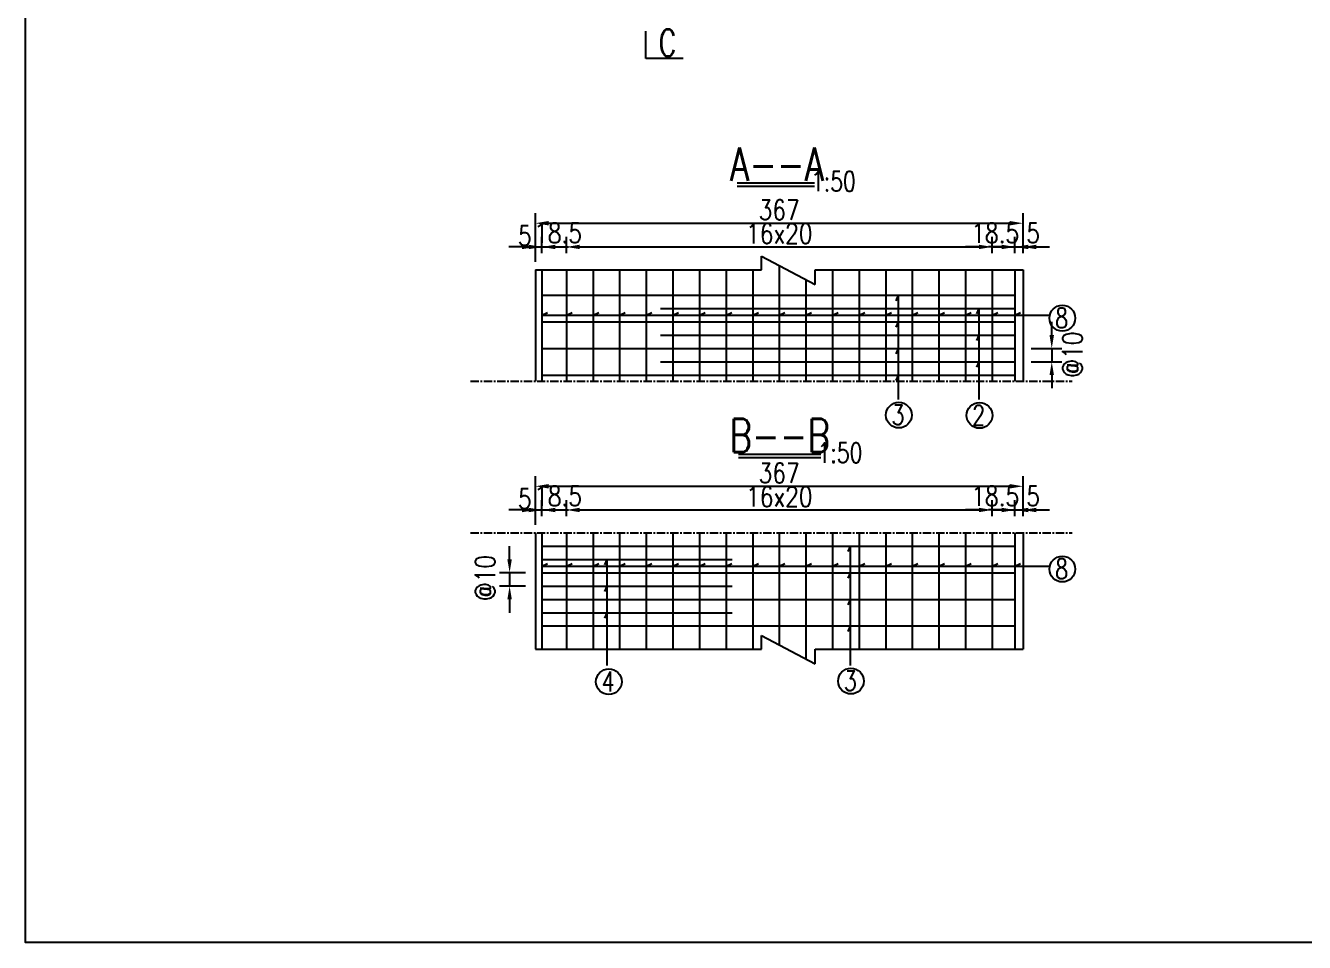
# Model space of a CAD drawing. Header units: millimetres. Extents: x 2923 to 12523, y -1268 to 4624.
# Drawn here: x 10423 to 11385, y -10 to 679 of the extents above; entities that cross this region are included whole.
import ezdxf
from ezdxf.enums import TextEntityAlignment as Align

# ---------------------------------------------------------------- set-up
doc = ezdxf.new("R2010")
doc.units = ezdxf.units.MM
doc.linetypes.add('CENTER', pattern=[2, 1.25, -0.25, 0.25, -0.25])
for name, color, linetype in [('lk', 7, 'Continuous'), ('中心线', 3, 'CENTER'), ('文字', 7, 'Continuous'), ('标注', 4, 'Continuous'), ('钢筋', 6, 'Continuous')]:
    doc.layers.add(name, color=color, linetype=linetype)
doc.styles.add('XGhz', font='simplex1.shx', dxfattribs={"width": 0.8, "bigfont": 'hztxt.shx'})
doc.styles.add('XGsz', font='simplex1.shx', dxfattribs={"width": 0.8, "bigfont": 'hztxt.shx'})
doc.styles.add('数字', font='simplex1.shx', dxfattribs={"width": 0.8, "bigfont": 'hztxt.shx'})
doc.dimstyles.new('STANDARD50', dxfattribs={"dimscale": 5, "dimtxt": 3, "dimasz": 2, "dimexe": 1.5, "dimexo": 2.5, "dimgap": 0.5, "dimtad": 1, "dimdec": 0, "dimrnd": 0.1, "dimzin": 0, "dimdsep": 46, "dimtxsty": 'XGsz', "dimcen": 0.09, "dimdle": 1, "dimclrd": 256, "dimclre": 256, "dimclrt": 256, "dimadec": 0, "dimazin": 0, "dimtfac": 1, "dimtdec": 0, "dimtix": 1, "dimtmove": 2, "dimatfit": 3, "dimfxl": 0, "dimtolj": 1, "dimtzin": 0, "dimlwd": -1, "dimlwe": -1, "dimarcsym": 0})

# ---------------------------------------------------------------- blocks, each defined once
blk = doc.blocks.new('*D164')
at = {"layer": 'DEFPOINTS', "color": 0}
for p in [(11166.99, 512.52), (11149.81, 495.31), (11166.99, 495.31)]:
    blk.add_point(p, dxfattribs=at)
at = {"layer": '标注'}
for p, q in [((11149.81, 507.81), (11149.81, 520.02)), ((11166.99, 507.81), (11166.99, 520.02)), ((11139.81, 512.52), (11129.81, 512.52)), ((11149.81, 512.52), (11166.99, 512.52)), ((11176.99, 512.52), (11186.99, 512.52))]:
    blk.add_line(p, q, dxfattribs=at)
for points in [[(11139.81, 514.19), (11139.81, 510.86), (11149.81, 512.52)], [(11176.99, 514.19), (11176.99, 510.86), (11166.99, 512.52)]]:
    blk.add_solid(points, dxfattribs=at)
at = {"layer": '标注', "insert": (11152.11, 523.02), "char_height": 15, "attachment_point": 5, "style": 'XGsz'}
blk.add_mtext('\\A1;18.5', dxfattribs=at)
blk = doc.blocks.new('*D149')
at = {"layer": 'DEFPOINTS', "color": 0}
for p in [(11173.01, 530.34), (11173.01, 504.77), (10806.42, 488.83)]:
    blk.add_point(p, dxfattribs=at)
at = {"layer": '标注'}
for p, q in [((10806.42, 501.33), (10806.42, 537.84)), ((10816.42, 530.34), (11163.01, 530.34)), ((11173.01, 517.27), (11173.01, 537.84))]:
    blk.add_line(p, q, dxfattribs=at)
for points in [[(10816.42, 532.01), (10816.42, 528.68), (10806.42, 530.34)], [(11163.01, 532.01), (11163.01, 528.68), (11173.01, 530.34)]]:
    blk.add_solid(points, dxfattribs=at)
at = {"layer": '标注', "insert": (10989.72, 540.34), "char_height": 15, "attachment_point": 5, "style": 'XGsz'}
blk.add_mtext('\\A1;367', dxfattribs=at)
blk = doc.blocks.new('*D148')
at = {"layer": 'DEFPOINTS', "color": 0}
for p in [(11149.81, 512.52), (10829.81, 495.31), (11149.81, 495.31)]:
    blk.add_point(p, dxfattribs=at)
at = {"layer": '标注'}
for p, q in [((10829.81, 507.81), (10829.81, 520.02)), ((11149.81, 507.81), (11149.81, 520.02)), ((10839.81, 512.52), (11139.81, 512.52))]:
    blk.add_line(p, q, dxfattribs=at)
for points in [[(10839.81, 514.19), (10839.81, 510.86), (10829.81, 512.52)], [(11139.81, 514.19), (11139.81, 510.86), (11149.81, 512.52)]]:
    blk.add_solid(points, dxfattribs=at)
at = {"layer": '标注', "insert": (10989.81, 522.52), "char_height": 15, "attachment_point": 5, "style": 'XGsz'}
blk.add_mtext('\\A1;16x20', dxfattribs=at)
blk = doc.blocks.new('*D153')
at = {"layer": 'DEFPOINTS', "color": 0}
for p in [(10811.42, 267.51), (10787.08, 257.51), (10811.42, 257.51)]:
    blk.add_point(p, dxfattribs=at)
at = {"layer": '文字'}
for p, q in [((10787.08, 277.51), (10787.08, 287.51)), ((10798.92, 267.51), (10779.58, 267.51)), ((10787.08, 267.51), (10787.08, 257.51)), ((10798.92, 257.51), (10779.58, 257.51)), ((10787.08, 247.51), (10787.08, 237.51))]:
    blk.add_line(p, q, dxfattribs=at)
for points in [[(10785.41, 277.51), (10788.74, 277.51), (10787.08, 267.51)], [(10785.41, 247.51), (10788.74, 247.51), (10787.08, 257.51)]]:
    blk.add_solid(points, dxfattribs=at)
at = {"layer": '文字', "insert": (10768.76, 263.68), "char_height": 15, "attachment_point": 5, "rotation": 90, "style": 'XGsz'}
blk.add_mtext('\\A1;@10', dxfattribs=at)
blk = doc.blocks.new('*D170')
at = {"layer": 'DEFPOINTS', "color": 0}
for p in [(10811.42, 512.52), (10806.42, 495.31), (10811.42, 495.31)]:
    blk.add_point(p, dxfattribs=at)
at = {"layer": '标注'}
for p, q in [((10806.42, 507.81), (10806.42, 520.02)), ((10811.42, 507.81), (10811.42, 520.02)), ((10796.42, 512.52), (10786.42, 512.52)), ((10806.42, 512.52), (10811.42, 512.52)), ((10821.42, 512.52), (10831.42, 512.52))]:
    blk.add_line(p, q, dxfattribs=at)
for points in [[(10796.42, 514.19), (10796.42, 510.86), (10806.42, 512.52)], [(10821.42, 514.19), (10821.42, 510.86), (10811.42, 512.52)]]:
    blk.add_solid(points, dxfattribs=at)
at = {"layer": '标注', "insert": (10798.49, 520.99), "char_height": 15, "attachment_point": 5, "style": 'XGsz'}
blk.add_mtext('\\A1;5', dxfattribs=at)
blk = doc.blocks.new('*D154')
at = {"layer": 'DEFPOINTS', "color": 0}
for p in [(10829.81, 512.52), (10811.42, 495.31), (10829.81, 495.31)]:
    blk.add_point(p, dxfattribs=at)
at = {"layer": '标注'}
for p, q in [((10811.42, 507.81), (10811.42, 520.02)), ((10829.81, 507.81), (10829.81, 520.02)), ((10801.42, 512.52), (10791.42, 512.52)), ((10811.42, 512.52), (10829.81, 512.52)), ((10839.81, 512.52), (10849.81, 512.52))]:
    blk.add_line(p, q, dxfattribs=at)
for points in [[(10801.42, 514.19), (10801.42, 510.86), (10811.42, 512.52)], [(10839.81, 514.19), (10839.81, 510.86), (10829.81, 512.52)]]:
    blk.add_solid(points, dxfattribs=at)
at = {"layer": '标注', "insert": (10823.53, 523.02), "char_height": 15, "attachment_point": 5, "style": 'XGsz'}
blk.add_mtext('\\A1;18.5', dxfattribs=at)
blk = doc.blocks.new('*D163')
at = {"layer": 'DEFPOINTS', "color": 0}
for p in [(11173.01, 512.52), (11166.99, 495.31), (11173.01, 495.31)]:
    blk.add_point(p, dxfattribs=at)
at = {"layer": '标注'}
for p, q in [((11166.99, 507.81), (11166.99, 520.02)), ((11173.01, 507.81), (11173.01, 520.02)), ((11156.99, 512.52), (11146.99, 512.52)), ((11166.99, 512.52), (11173.01, 512.52)), ((11183.01, 512.52), (11193.01, 512.52))]:
    blk.add_line(p, q, dxfattribs=at)
for points in [[(11156.99, 514.19), (11156.99, 510.86), (11166.99, 512.52)], [(11183.01, 514.19), (11183.01, 510.86), (11173.01, 512.52)]]:
    blk.add_solid(points, dxfattribs=at)
at = {"layer": '标注', "insert": (11180.65, 523.02), "char_height": 15, "attachment_point": 5, "style": 'XGsz'}
blk.add_mtext('\\A1;5', dxfattribs=at)
blk = doc.blocks.new('*D162')
at = {"layer": 'DEFPOINTS', "color": 0}
for p in [(11166.72, 436.21), (11166.72, 426.21), (11194.63, 426.21)]:
    blk.add_point(p, dxfattribs=at)
at = {"layer": '文字'}
for p, q in [((11194.63, 446.21), (11194.63, 456.21)), ((11179.22, 436.21), (11202.13, 436.21)), ((11194.63, 436.21), (11194.63, 426.21)), ((11179.22, 426.21), (11202.13, 426.21)), ((11194.63, 416.21), (11194.63, 406.21))]:
    blk.add_line(p, q, dxfattribs=at)
for points in [[(11192.96, 446.21), (11196.29, 446.21), (11194.63, 436.21)], [(11192.96, 416.21), (11196.29, 416.21), (11194.63, 426.21)]]:
    blk.add_solid(points, dxfattribs=at)
at = {"layer": '文字', "insert": (11210.22, 431.63), "char_height": 15, "attachment_point": 5, "rotation": 90, "style": 'XGsz'}
blk.add_mtext('\\A1;@10', dxfattribs=at)
blk = doc.blocks.new('*D192')
at = {"layer": 'DEFPOINTS', "color": 0}
for p in [(11149.81, 314.73), (10829.81, 297.51), (11149.81, 297.51)]:
    blk.add_point(p, dxfattribs=at)
at = {"layer": '标注'}
for p, q in [((10829.81, 310.01), (10829.81, 322.23)), ((11149.81, 310.01), (11149.81, 322.23)), ((10839.81, 314.73), (11139.81, 314.73))]:
    blk.add_line(p, q, dxfattribs=at)
for points in [[(10839.81, 316.4), (10839.81, 313.06), (10829.81, 314.73)], [(11139.81, 316.4), (11139.81, 313.06), (11149.81, 314.73)]]:
    blk.add_solid(points, dxfattribs=at)
at = {"layer": '标注', "insert": (10989.81, 324.73), "char_height": 15, "attachment_point": 5, "style": 'XGsz'}
blk.add_mtext('\\A1;16x20', dxfattribs=at)
blk = doc.blocks.new('*D191')
at = {"layer": 'DEFPOINTS', "color": 0}
for p in [(11173.01, 332.55), (11173.01, 306.97), (10806.42, 291.04)]:
    blk.add_point(p, dxfattribs=at)
at = {"layer": '标注'}
for p, q in [((10806.42, 303.54), (10806.42, 340.05)), ((11173.01, 319.47), (11173.01, 340.05)), ((10816.42, 332.55), (11163.01, 332.55))]:
    blk.add_line(p, q, dxfattribs=at)
for points in [[(10816.42, 334.21), (10816.42, 330.88), (10806.42, 332.55)], [(11163.01, 334.21), (11163.01, 330.88), (11173.01, 332.55)]]:
    blk.add_solid(points, dxfattribs=at)
at = {"layer": '标注', "insert": (10989.72, 342.55), "char_height": 15, "attachment_point": 5, "style": 'XGsz'}
blk.add_mtext('\\A1;367', dxfattribs=at)
blk = doc.blocks.new('*D190')
at = {"layer": 'DEFPOINTS', "color": 0}
for p in [(11166.99, 314.73), (11149.81, 297.51), (11166.99, 297.51)]:
    blk.add_point(p, dxfattribs=at)
at = {"layer": '标注'}
for p, q in [((11149.81, 310.01), (11149.81, 322.23)), ((11166.99, 310.01), (11166.99, 322.23)), ((11139.81, 314.73), (11129.81, 314.73)), ((11149.81, 314.73), (11166.99, 314.73)), ((11176.99, 314.73), (11186.99, 314.73))]:
    blk.add_line(p, q, dxfattribs=at)
for points in [[(11139.81, 316.4), (11139.81, 313.06), (11149.81, 314.73)], [(11176.99, 316.4), (11176.99, 313.06), (11166.99, 314.73)]]:
    blk.add_solid(points, dxfattribs=at)
at = {"layer": '标注', "insert": (11152.11, 325.23), "char_height": 15, "attachment_point": 5, "style": 'XGsz'}
blk.add_mtext('\\A1;18.5', dxfattribs=at)
blk = doc.blocks.new('*D194')
at = {"layer": 'DEFPOINTS', "color": 0}
for p in [(11173.01, 314.73), (11166.99, 297.51), (11173.01, 297.51)]:
    blk.add_point(p, dxfattribs=at)
at = {"layer": '标注'}
for p, q in [((11166.99, 310.01), (11166.99, 322.23)), ((11173.01, 310.01), (11173.01, 322.23)), ((11156.99, 314.73), (11146.99, 314.73)), ((11166.99, 314.73), (11173.01, 314.73)), ((11183.01, 314.73), (11193.01, 314.73))]:
    blk.add_line(p, q, dxfattribs=at)
for points in [[(11156.99, 316.4), (11156.99, 313.06), (11166.99, 314.73)], [(11183.01, 316.4), (11183.01, 313.06), (11173.01, 314.73)]]:
    blk.add_solid(points, dxfattribs=at)
at = {"layer": '标注', "insert": (11180.65, 325.23), "char_height": 15, "attachment_point": 5, "style": 'XGsz'}
blk.add_mtext('\\A1;5', dxfattribs=at)
blk = doc.blocks.new('*D193')
at = {"layer": 'DEFPOINTS', "color": 0}
for p in [(10829.81, 314.73), (10811.42, 297.51), (10829.81, 297.51)]:
    blk.add_point(p, dxfattribs=at)
at = {"layer": '标注'}
for p, q in [((10811.42, 310.01), (10811.42, 322.23)), ((10829.81, 310.01), (10829.81, 322.23)), ((10801.42, 314.73), (10791.42, 314.73)), ((10811.42, 314.73), (10829.81, 314.73)), ((10839.81, 314.73), (10849.81, 314.73))]:
    blk.add_line(p, q, dxfattribs=at)
for points in [[(10801.42, 316.4), (10801.42, 313.06), (10811.42, 314.73)], [(10839.81, 316.4), (10839.81, 313.06), (10829.81, 314.73)]]:
    blk.add_solid(points, dxfattribs=at)
at = {"layer": '标注', "insert": (10823.53, 325.23), "char_height": 15, "attachment_point": 5, "style": 'XGsz'}
blk.add_mtext('\\A1;18.5', dxfattribs=at)
blk = doc.blocks.new('*D195')
at = {"layer": 'DEFPOINTS', "color": 0}
for p in [(10811.42, 314.73), (10806.42, 297.51), (10811.42, 297.51)]:
    blk.add_point(p, dxfattribs=at)
at = {"layer": '标注'}
for p, q in [((10806.42, 310.01), (10806.42, 322.23)), ((10811.42, 310.01), (10811.42, 322.23)), ((10796.42, 314.73), (10786.42, 314.73)), ((10806.42, 314.73), (10811.42, 314.73)), ((10821.42, 314.73), (10831.42, 314.73))]:
    blk.add_line(p, q, dxfattribs=at)
for points in [[(10796.42, 316.4), (10796.42, 313.06), (10806.42, 314.73)], [(10821.42, 316.4), (10821.42, 313.06), (10811.42, 314.73)]]:
    blk.add_solid(points, dxfattribs=at)
at = {"layer": '标注', "insert": (10798.49, 323.19), "char_height": 15, "attachment_point": 5, "style": 'XGsz'}
blk.add_mtext('\\A1;5', dxfattribs=at)

msp = doc.modelspace()

# ---------------------------------------------------------------- linework, layer by layer
at = {"layer": 'DEFPOINTS'}
msp.add_lwpolyline([(10423.22, 1474.57), (12523.22, 1474.57), (12523.22, -10.43), (10423.22, -10.43), (10423.22, 1474.57)], dxfattribs=at)
at = {"layer": 'lk'}
for p, q in [((10976.41, 495.31), (10976.41, 505.66)), ((10976.41, 505.66), (11016.88, 484.25)), ((10806.42, 495.31), (10976.41, 495.31)), ((10806.42, 495.31), (10806.42, 411.51)), ((11016.88, 495.31), (11173.01, 495.31)), ((11016.88, 484.25), (11016.88, 495.31)), ((11173.01, 495.31), (11173.01, 411.51)), ((10806.42, 297.51), (10806.42, 209.99)), ((11173.01, 297.51), (11173.01, 209.99)), ((10976.41, 209.99), (10976.41, 220.34)), ((10976.41, 220.34), (11016.88, 198.93)), ((10806.42, 209.99), (10976.41, 209.99)), ((11016.88, 209.99), (11173.01, 209.99)), ((11016.88, 198.93), (11016.88, 209.99))]:
    msp.add_line(p, q, dxfattribs=at)
at = {"layer": '中心线', "ltscale": 5}
for p, q in [((10757.68, 411.51), (11209.91, 411.51)), ((10757.68, 297.51), (11209.91, 297.51))]:
    msp.add_line(p, q, dxfattribs=at)
at = {"layer": '标注'}
for p, q in [((10889.51, 654.22), (10889.51, 674.88)), ((10917.58, 654.22), (10889.51, 654.22)), ((10958.1, 558.23), (11016.18, 558.23)), ((11079.1, 476.21), (11077.31, 472.1)), ((11079.1, 476.21), (11079.1, 397.71)), ((10811.42, 461.19), (10815.67, 463.29)), ((10829.81, 461.19), (10834.06, 463.29)), ((10849.81, 461.19), (10854.06, 463.29)), ((10869.81, 461.19), (10874.06, 463.29)), ((10889.81, 461.19), (10894.06, 463.29)), ((10909.81, 461.19), (10914.06, 463.29)), ((10929.81, 461.19), (10934.06, 463.29)), ((10949.81, 461.19), (10954.06, 463.29)), ((10969.81, 461.19), (10974.06, 463.29)), ((10989.81, 461.19), (10994.06, 463.29)), ((11009.81, 461.19), (11014.06, 463.29)), ((11029.81, 461.19), (11034.06, 463.29)), ((11049.81, 461.19), (11054.06, 463.29)), ((11069.81, 461.19), (11074.06, 463.29)), ((11089.81, 461.19), (11094.06, 463.29)), ((11109.81, 461.19), (11114.06, 463.29)), ((11129.81, 461.19), (11134.06, 463.29)), ((11139.73, 466.21), (11137.95, 462.1)), ((11139.73, 466.21), (11139.73, 397.88)), ((11149.81, 461.19), (11154.06, 463.29)), ((11166.99, 461.19), (11171.24, 463.29)), ((10811.42, 461.19), (11192.73, 461.19)), ((11079.1, 456.21), (11077.31, 452.1)), ((11139.73, 446.21), (11137.95, 442.1)), ((11079.1, 436.21), (11077.31, 432.1)), ((11139.73, 426.21), (11137.95, 422.1)), ((11079.1, 416.21), (11077.31, 412.1)), ((10959.14, 354.16), (11021.1, 354.16)), ((11043.13, 287.51), (11041.35, 283.4)), ((11043.13, 287.51), (11043.13, 197.73)), ((10811.42, 272.49), (10815.67, 274.6)), ((10811.42, 272.49), (11192.73, 272.49)), ((10829.81, 272.49), (10834.06, 274.6)), ((10849.81, 272.49), (10854.06, 274.6)), ((10860.17, 277.51), (10858.38, 273.4)), ((10860.17, 277.51), (10860.17, 197.85)), ((10869.81, 272.49), (10874.06, 274.6)), ((10889.81, 272.49), (10894.06, 274.6)), ((10909.81, 272.49), (10914.06, 274.6)), ((10929.81, 272.49), (10934.06, 274.6)), ((10949.81, 272.49), (10954.06, 274.6)), ((10969.81, 272.49), (10974.06, 274.6)), ((10989.81, 272.49), (10994.06, 274.6)), ((11009.81, 272.49), (11014.06, 274.6)), ((11029.81, 272.49), (11034.06, 274.6)), ((11049.81, 272.49), (11054.06, 274.6)), ((11069.81, 272.49), (11074.06, 274.6)), ((11089.81, 272.49), (11094.06, 274.6)), ((11109.81, 272.49), (11114.06, 274.6)), ((11129.81, 272.49), (11134.06, 274.6)), ((11149.81, 272.49), (11154.06, 274.6)), ((11166.99, 272.49), (11171.24, 274.6)), ((11043.13, 267.51), (11041.35, 263.4)), ((10860.17, 257.51), (10858.38, 253.4)), ((11043.13, 247.51), (11041.35, 243.4)), ((10860.17, 237.51), (10858.38, 233.4)), ((11043.13, 227.51), (11041.35, 223.4))]:
    msp.add_line(p, q, dxfattribs=at)
for centre in [(11202.57, 458.97), (11079.66, 386.06), (11140.3, 385.86), (11202.57, 270.27), (10861.7, 185.6), (11043.7, 186.07)]:
    msp.add_circle(centre, 9.68, dxfattribs=at)
at = {"layer": '钢筋'}
for p, q in [((10958.1, 560.73), (11016.18, 560.73)), ((10811.42, 495.31), (10811.42, 411.51)), ((10829.81, 495.31), (10829.81, 411.51)), ((10849.81, 495.31), (10849.81, 411.51)), ((10869.81, 495.31), (10869.81, 411.51)), ((10889.81, 495.31), (10889.81, 411.51)), ((10909.81, 495.31), (10909.81, 411.51)), ((10929.81, 495.31), (10929.81, 411.51)), ((10949.81, 495.31), (10949.81, 411.51)), ((10969.81, 495.31), (10969.81, 411.51)), ((10989.81, 498.57), (10989.81, 411.51)), ((11029.81, 495.31), (11029.81, 411.51)), ((11049.81, 495.31), (11049.81, 411.51)), ((11069.81, 495.31), (11069.81, 411.51)), ((11089.81, 495.31), (11089.81, 411.51)), ((11109.81, 495.31), (11109.81, 411.51)), ((11129.81, 495.31), (11129.81, 411.51)), ((11149.81, 495.31), (11149.81, 411.51)), ((11166.99, 495.31), (11166.99, 411.51)), ((11009.81, 487.99), (11009.81, 411.51)), ((10811.42, 476.21), (11166.99, 476.21)), ((10900.46, 466.21), (11166.99, 466.21)), ((10811.42, 456.21), (11166.99, 456.21)), ((10900.46, 446.21), (11166.99, 446.21)), ((10811.42, 436.21), (11166.99, 436.21)), ((10900.46, 426.21), (11166.99, 426.21)), ((10811.42, 416.21), (11166.99, 416.21)), ((10959.14, 356.66), (11021.1, 356.66)), ((10811.42, 297.51), (10811.42, 209.99)), ((10829.81, 297.51), (10829.81, 209.99)), ((10849.81, 297.51), (10849.81, 209.99)), ((10869.81, 297.51), (10869.81, 209.99)), ((10889.81, 297.51), (10889.81, 209.99)), ((10909.81, 297.51), (10909.81, 209.99)), ((10929.81, 297.51), (10929.81, 209.99)), ((10949.81, 297.51), (10949.81, 209.99)), ((10969.81, 297.51), (10969.81, 209.99)), ((10989.81, 297.51), (10989.81, 213.25)), ((11009.81, 297.51), (11009.81, 202.67)), ((11029.81, 297.51), (11029.81, 209.99)), ((11049.81, 297.51), (11049.81, 209.99)), ((11069.81, 297.51), (11069.81, 209.99)), ((11089.81, 297.51), (11089.81, 209.99)), ((11109.81, 297.51), (11109.81, 209.99)), ((11129.81, 297.51), (11129.81, 209.99)), ((11149.81, 297.51), (11149.81, 209.99)), ((11166.99, 297.51), (11166.99, 209.99)), ((10811.42, 287.51), (11166.99, 287.51)), ((10811.42, 277.51), (10954.42, 277.51)), ((10811.42, 267.51), (11166.99, 267.51)), ((10811.42, 257.51), (10954.42, 257.51)), ((10811.42, 247.51), (11166.99, 247.51)), ((10811.42, 237.51), (10954.42, 237.51)), ((10811.42, 227.51), (11166.99, 227.51))]:
    msp.add_line(p, q, dxfattribs=at)

# ---------------------------------------------------------------- texts
at = {"layer": '文字', "width": 0.75}
for s, height, style, p in [('C', 20, 'XGhz', (10905.81, 665.92)), ('A--A', 25, 'XGhz', (10988.1, 574.82)), ('1:50', 15, '数字', (11030.51, 561.86)), ('8', 15, '数字', (11202, 459.1)), ('3', 15, '数字', (11079.09, 386.19)), ('2', 15, '数字', (11139.73, 385.99)), ('B--B', 25, 'XGhz', (10990.14, 370.74)), ('1:50', 15, '数字', (11035.43, 357.79)), ('8', 15, '数字', (11202, 270.41)), ('4', 15, '数字', (10861.14, 185.74)), ('3', 15, '数字', (11043.13, 186.21))]:
    msp.add_text(s, height=height, dxfattribs=dict(at, style=style)).set_placement(p, align=Align.MIDDLE)

# ---------------------------------------------------------------- dimensions: what is measured, and where the dimension line sits
at = {"layer": '文字'}
for base, p1, p2, picture, middle in [((11194.63, 426.21), (11166.72, 436.21), (11166.72, 426.21), '*D162', (11210.22, 431.63)), ((10787.08, 257.51), (10811.42, 267.51), (10811.42, 257.51), '*D153', (10768.76, 263.68))]:
    dim = msp.add_linear_dim(base=base, p1=p1, p2=p2, angle=90, text='@10', dimstyle='STANDARD50', dxfattribs=at)
    dim.commit()
    dim.dimension.update_dxf_attribs({"geometry": picture, "text_midpoint": middle, "dimtype": 160})
at = {"layer": '标注'}
for base, p1, p2, picture, middle in [((11173.01, 530.34), (10806.42, 488.83), (11173.01, 504.77), '*D149', (10989.72, 540.34)), ((11173.01, 332.55), (10806.42, 291.04), (11173.01, 306.97), '*D191', (10989.72, 342.55))]:
    dim = msp.add_linear_dim(base=base, p1=p1, p2=p2, dimstyle='STANDARD50', dxfattribs=at)
    dim.commit()
    dim.dimension.update_dxf_attribs({"geometry": picture, "text_midpoint": middle})
for base, p1, p2, picture, middle in [((10811.42, 512.52), (10806.42, 495.31), (10811.42, 495.31), '*D170', (10798.49, 520.99)), ((10811.42, 314.73), (10806.42, 297.51), (10811.42, 297.51), '*D195', (10798.49, 323.19))]:
    dim = msp.add_linear_dim(base=base, p1=p1, p2=p2, dimstyle='STANDARD50', dxfattribs=at)
    dim.commit()
    dim.dimension.update_dxf_attribs({"geometry": picture, "text_midpoint": middle, "dimtype": 160})
for base, p1, p2, text, picture, middle in [((10829.81, 512.52), (10811.42, 495.31), (10829.81, 495.31), '18.5', '*D154', (10823.53, 523.02)), ((11166.99, 512.52), (11149.81, 495.31), (11166.99, 495.31), '18.5', '*D164', (11152.11, 523.02)), ((11173.01, 512.52), (11166.99, 495.31), (11173.01, 495.31), '5', '*D163', (11180.65, 523.02)), ((10829.81, 314.73), (10811.42, 297.51), (10829.81, 297.51), '18.5', '*D193', (10823.53, 325.23)), ((11166.99, 314.73), (11149.81, 297.51), (11166.99, 297.51), '18.5', '*D190', (11152.11, 325.23)), ((11173.01, 314.73), (11166.99, 297.51), (11173.01, 297.51), '5', '*D194', (11180.65, 325.23))]:
    dim = msp.add_linear_dim(base=base, p1=p1, p2=p2, text=text, dimstyle='STANDARD50', dxfattribs=at)
    dim.commit()
    dim.dimension.update_dxf_attribs({"geometry": picture, "text_midpoint": middle, "dimtype": 160})
for base, p1, p2, picture, middle in [((11149.81, 512.52), (10829.81, 495.31), (11149.81, 495.31), '*D148', (10989.81, 522.52)), ((11149.81, 314.73), (10829.81, 297.51), (11149.81, 297.51), '*D192', (10989.81, 324.73))]:
    dim = msp.add_linear_dim(base=base, p1=p1, p2=p2, text='16x20', dimstyle='STANDARD50', dxfattribs=at)
    dim.commit()
    dim.dimension.update_dxf_attribs({"geometry": picture, "text_midpoint": middle})

doc.saveas('drawing.dxf')
